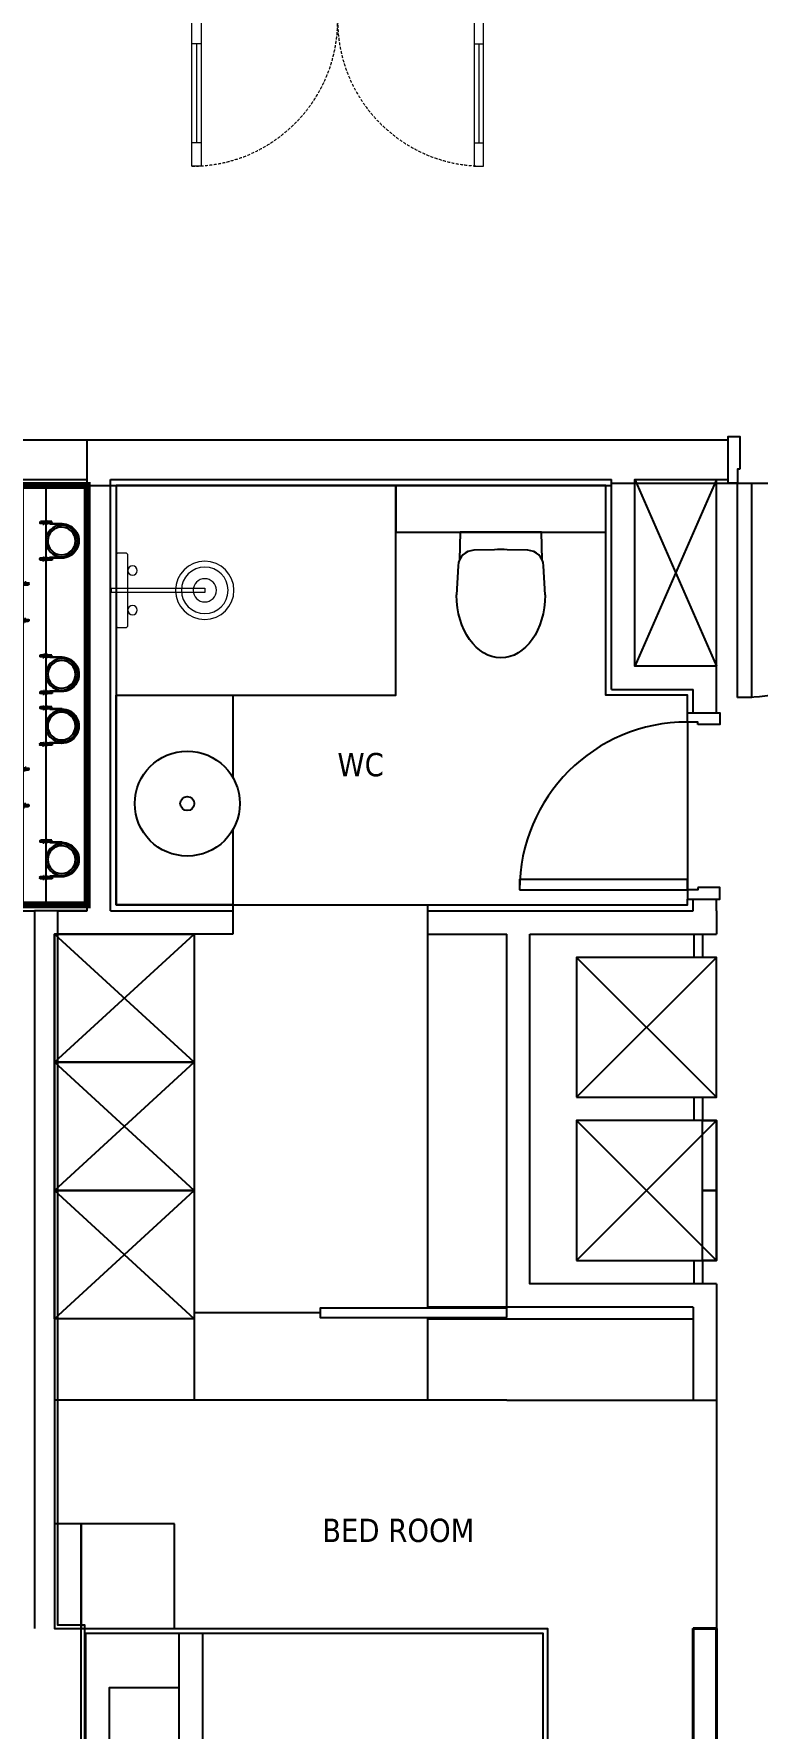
# Model space of a CAD drawing. Header units: millimetres. Extents: x -361702973 to 361248309, y -356458554 to 356543577.
# Drawn here: x -39726 to -36624, y 10144 to 17413 of the extents above; entities that cross this region are included whole.
import ezdxf

# ---------------------------------------------------------------- set-up
doc = ezdxf.new("R2010")
doc.units = ezdxf.units.MM
doc.header["$LTSCALE"] = 100
doc.header["$MEASUREMENT"] = 0
for name, pattern in [('220126_HDN_HBA typical plan$0$HIDDEN', [0.375, 0.25, -0.125]), ('ACAD_ISO03W100', [30, 12, -18]), ('Xref_ST_MBDV Cot vach 30.7.2022$0$HIDDEN2', [0.1875, 0.125, -0.0625])]:
    doc.linetypes.add(name, pattern=pattern)
for name, color, linetype in [('1-CAPLANH', 4, 'Continuous'), ('1-Chu thich', 4, 'Continuous'), ('1VinaPVC-Text', 9, 'Continuous'), ('A-_FURN----_E-_N', 251, 'Continuous'), ('A-ANNO-ROOM', 50, 'Continuous'), ('dien tich thong thuy', 3, 'Continuous'), ('IDEA - dim', 251, 'Continuous'), ('KT-Net manh', 139, 'Continuous'), ('KT-Tuong', 1, 'Continuous'), ('NDT Cap nuoc', 4, 'Continuous')]:
    doc.layers.add(name, color=color, linetype=linetype)
for name, color, linetype, lineweight in [('A-NoiThat', 39, 'Continuous', 13), ('KT-Net cat', 1, 'Continuous', 40), ('Xref_ST_MBDV Cot vach 30.7.2022$0$CUA', 37, 'Continuous', 13)]:
    doc.layers.add(name, color=color, linetype=linetype, lineweight=lineweight)
doc.styles.add('220126_HDN_HBA typical plan$0$211210_HDN_HBA_TYPICAL PLAN CORE OPT 1$0$HBA-Text', font='GOTHIC.TTF')
doc.styles.add('Tahoma', font='tahoma.ttf')

# ---------------------------------------------------------------- blocks, each defined once
blk = doc.blocks.new('*U114')
for p, q in [((-1260.000000000004, 525.000000000002), (-1300.000000000004, 525.000000000002)), ((-1280.000000000004, 100.0000000000002), (-1280.000000000004, 525.000000000002)), ((-90.00000000000001, 525.0000000000018), (-50.00000000000001, 525.0000000000018)), ((-70, 100), (-70.00000000000001, 525.0000000000018)), ((-1260.000000000004, 100.0000000000002), (-1300.000000000004, 100.0000000000002)), ((-90, 100), (-50, 100))]:
    blk.add_line(p, q)
for points in [[(-1300.000000000004, 1.776356839400256e-13), (-1260.000000000004, 1.776356839400256e-13), (-1260.000000000004, 625.000000000002), (-1300.000000000004, 625.000000000002)], [(-50, 0), (-90, 0), (-90.00000000000001, 625.0000000000018), (-49.99999999999979, 625.0000000000018)], [(-1350.000000000004, -100.0000000004901), (-1290.000000000004, -100.00000000049), (-1290.000000000004, -39.99999999999982), (-1300.000000000004, -39.99999999999982), (-1300.000000000004, 1.776356839400256e-13), (-1350.000000000004, 2.060573933704296e-13)], [(0, -100.0000000004902), (-60, -100.0000000004902), (-60, -40), (-50, -40), (-50, 0), (0, 0)]]:
    blk.add_lwpolyline(points, close=True)
at = {"linetype": 'Xref_ST_MBDV Cot vach 30.7.2022$0$HIDDEN2'}
for centre, radius, start, end in [((-1300.000000001013, -1.091216006443577e-09), 625.00000000124, 7.016709298534867e-15, 89.99996073224838), ((-49.99999999983451, -2.645705876602741e-10), 625.000000000419, 90.00003926775162, 180)]:
    blk.add_arc(centre, radius, start, end, dxfattribs=at)
blk = doc.blocks.new('ong thoat xi')
at = {"layer": '1-Chu thich', "color": 40, "linetype": 'ByBlock'}
for p, q in [((-75.38012683280976, 61.71243314491585), (-75.38012683356645, 65.30088436778169)), ((-65.74530692066764, 60.15858772792853), (-73.82631818420485, 60.15858772746287)), ((-65.78777581622126, 66.90270846546628), (-73.82628140639281, 66.90270846383646)), ((-65.83680565783288, 67.38554804772139), (-65.83680565730901, 59.50194067240228)), ((-65.47424172598403, 68.65452180604916), (-61.84860241872957, 68.65452180698048)), ((-65.47424172679892, 66.11657429032493), (-61.90376675099832, 66.11657429125624)), ((-65.47424172534375, 60.77091442968231), (-61.90376675169683, 60.77091443061362)), ((-60.67026964394608, 70.09262039628811), (-61.48603848775383, 70.09262039628811)), ((-60.67026964394608, 70.09262039628811), (-61.48603848775383, 70.09262039628811)), ((-61.48603848775383, 70.09262039628811), (-61.48603848711354, 56.79486832523253)), ((-60.67026964394608, 70.09262039628811), (-60.67026964260732, 56.79486832569818)), ((-54.93791736802086, 70.09262039489111), (-54.12214852363104, 70.09262039407622)), ((-54.93791736802086, 70.09262039489111), (-54.93791736679849, 56.79486832371913)), ((-54.93791736802086, 70.09262039489111), (-54.12214852363104, 70.09262039407622)), ((-54.12214852363104, 70.09262039407622), (-54.12214852229226, 56.79486832313705)), ((-50.13394528458593, 68.65452180535067), (-53.75958459306275, 68.65452180523425)), ((-50.13394528452773, 66.11657428939361), (-53.70442025974624, 66.11657428939361)), ((-50.13394528400386, 60.77091442898382), (-53.70442025887314, 60.77091442805249)), ((-49.77138135395943, 67.38554804725571), (-49.7713813536684, 59.50194067088886)), ((-32.65563905594172, 66.87869586132001), (-49.77138135436689, 66.87869586690795)), ((-29.11534677405143, 60.00879285379778), (-49.77138135419228, 60.00879285181873)), ((1.717475750250741, 60.0087928546127), (-41.21941808814881, 60.00879285309929)), ((-41.2194180888473, 57.94782194821164), (-41.21941808908014, 60.00879285333212)), ((-41.2194180888473, 57.94782194821164), (-41.21941808908014, 60.00879285333212)), ((-41.2194180888473, 57.94782194902655), (-41.21941808908014, 60.00879285333212)), ((-32.65563905570889, 60.00879284727853), (-32.65563905594172, 66.87869586132001)), ((-65.47424172563478, 58.23296691395808), (-61.84860241774003, 58.23296691500582)), ((-60.67026964260732, 56.79486832569818), (-61.48603848711354, 56.79486832523253)), ((-54.93791736679849, 56.79486832371913), (-54.12214852229226, 56.79486832313705)), ((-50.13394528423669, 58.232966913376), (-53.75958459178218, 58.23296691302676)), ((1.717475749552249, 57.94782195100561), (-41.2194180888473, 57.94782194821164)), ((-65.47424171830062, -58.43868395511527), (-61.84860241104615, -58.43868395488243)), ((-60.67026963614626, -57.00058536557481), (-61.4860384806525, -57.00058536487631)), ((-61.48603847948834, -70.29833743674679), (-61.4860384806525, -57.00058536487631)), ((-60.6702696349239, -70.29833743651398), (-60.67026963614626, -57.00058536557481)), ((-54.9379173591733, -70.29833743837662), (-54.93791736033746, -57.00058536720462)), ((-54.93791736033746, -57.00058536720462), (-54.12214851600584, -57.00058536685538)), ((-54.12214851466706, -70.29833743802736), (-54.12214851600584, -57.00058536685538)), ((-50.1339452767861, -58.43868395651225), (-53.75958458462264, -58.43868395674508)), ((1.717475756304338, -58.15353898785543), (-41.21941808151314, -58.15353899006732)), ((-41.21941808151314, -58.15353899006732), (-41.21941808069823, -60.2145098951878)), ((-41.21941808151314, -58.15353899088222), (-41.21941808069823, -60.2145098951878)), ((-75.38012683350826, -61.91815018712077), (-75.38012683286797, -65.50660140905529)), ((-65.74530691356631, -60.36430476850364), (-73.82631818496156, -60.36430476931854)), ((-65.78777580836322, -67.10842550569214), (-73.82628140581073, -67.10842550569214)), ((-65.8368056496256, -67.59126508864574), (-65.8368056496256, -59.70765771332662)), ((-65.47424171917375, -60.976631470141), (-61.90376674348954, -60.97663146990817)), ((-65.47424171771853, -66.32229133090004), (-61.90376674267463, -66.3222913305508)), ((-65.47424171795136, -68.86023884720636), (-61.84860241011484, -68.8602388468571)), ((-60.6702696349239, -70.29833743651398), (-61.48603847948834, -70.29833743674679)), ((-60.6702696349239, -70.29833743651398), (-61.48603847948834, -70.29833743674679)), ((-54.9379173591733, -70.29833743837662), (-54.12214851466706, -70.29833743802736)), ((-54.9379173591733, -70.29833743837662), (-54.12214851466706, -70.29833743802736)), ((-50.13394527568016, -68.86023884848692), (-53.7595845842734, -68.86023884871975)), ((-50.13394527626225, -60.97663147223648), (-53.70442025212105, -60.97663147223648)), ((-50.13394527632044, -66.32229133218061), (-53.70442025124794, -66.32229133334475)), ((-49.77138134575215, -67.59126509027557), (-49.77138134627604, -59.70765771460719)), ((-30.91456355975243, -60.21450989425648), (-49.77138134581037, -60.21450989565346)), ((-34.45485584205016, -67.08441291505005), (-49.77138134563574, -67.08441290992776)), ((1.717475756944622, -60.21450989204459), (-41.21941808069823, -60.2145098951878)), ((-34.45485584222479, -60.21450990100857), (-34.45485584205016, -67.08441291505005))]:
    blk.add_line(p, q, dxfattribs=at)
for centre, major_axis, ratio, start_param, end_param in [((-73.7847118762438, 65.30782007810194), (1.128139395118837, 1.128139395118833), 0.999999999981247, 0.8114564950257566, 2.36054173982049), ((-73.82628141500754, 61.71243314514867), (1.098734631828849, 1.098734631828845), 0.9999999999706548, 2.356194490402434, 3.926990816608578), ((-63.43481961626094, 67.38554804818703), (1.698460618368481, -1.698460618368488), 0.9999999999880228, 3.370391498457508, 4.483590135757281), ((-55.80344074894674, 63.44374436128418), (7.094660364457459, -7.094660364457486), 0.9999999999999998, 3.657340742990352, 4.196640890984128), ((-63.43481961567886, 59.50194067310075), (1.698460618368481, -1.698460618368488), 0.9999999999880228, 3.370391498457508, 4.483590135757281), ((-63.88802452944218, 67.38554804772139), (1.698460618352194, -1.698460618352201), 0.9999999999880228, 0.2287988448677159, 1.341997482167488), ((-63.88802452938398, 67.38554804900195), (1.698460618368481, -1.698460618368488), 0.9999999999880228, 0.2287988448677159, 1.341997482167488), ((-71.51940339541761, 63.44374436023645), (7.094660364541318, -7.094660364541345), 0.9999999999939811, 0.5157480894039148, 1.055048237384961), ((-71.51940339541761, 63.44374436023645), (7.094660364541318, -7.094660364541345), 0.9999999999939811, 0.5157480894039148, 1.055048237384961), ((-63.88802452897654, 59.50194067275152), (1.698460618368481, -1.698460618368488), 0.9999999999880228, 0.2287988448677159, 1.341997482167488), ((-63.88802452897654, 59.50194067275152), (1.698460618368481, -1.698460618368488), 0.9999999999880228, 0.2287988448677159, 1.341997482167488), ((-51.72016248240834, 67.38554804679006), (1.698460618302127, 1.698460618302121), 0.9999999999834358, 1.799595171691055, 2.912793808962478), ((-51.72016248182626, 67.38554804748854), (1.698460618368481, -1.698460618368488), 0.9999999999880228, 3.370391498457508, 4.483590135757281), ((-44.08878361462848, 63.4437443598872), (7.094660364416927, 7.094660364416901), 0.9999999999939808, 2.08654441620483, 2.625844564185877), ((-44.08878361462848, 63.4437443598872), (7.094660364416927, 7.094660364416901), 0.9999999999939808, 2.08654441620483, 2.625844564185877), ((-51.72016248124418, 59.50194067077246), (1.698460618302127, 1.698460618302121), 0.9999999999834358, 1.799595171691055, 2.912793808962478), ((-51.72016248124418, 59.50194067077246), (1.698460618302127, 1.698460618302121), 0.9999999999834358, 1.799595171691055, 2.912793808962478), ((-52.17336739588063, 67.38554804620799), (1.698460618368481, -1.698460618368488), 0.9999999999880228, 0.2287988448677159, 1.341997482167488), ((-59.80474626185605, 63.44374435942154), (7.094660364541345, 7.094660364541318), 0.9999999999939808, -1.055048237384963, -0.5157480894039148), ((-52.17336739529855, 59.50194067123812), (1.698460618317141, 1.698460618317135), 0.9999999999834357, -1.341997481892333, -0.2287988446337132), ((0.3434951510280371, -0.1028585180174559), (42.50535631470555, -42.50535631470572), 0.9999999999987998, 5.497787143388879, 8.639379796978673), ((-6.984919e-10, -0.1028585183667019), (34.07629290540685, -34.07629290540699), 0.9999999999996163, 0.7853981633976402, 7.068583470577226), ((0.3434951510280371, -0.1028585180174559), (41.04802981248233, -41.0480298124825), 0.9999999999998442, 5.497787143388998, 8.639379796978794), ((-63.43481960770441, -59.70765771297738), (1.698460618352194, -1.698460618352201), 0.9999999999880228, 3.370391498457508, 4.483590135757281), ((-63.88802452175879, -59.70765771332662), (1.698460618352193, -1.698460618352199), 0.9999999999880232, 0.2287988448677158, 1.341997482167488), ((-63.88802452175879, -59.70765771332662), (1.698460618352193, -1.698460618352199), 0.9999999999880232, 0.2287988448677158, 1.341997482167488), ((-51.72016247350256, -59.70765771460719), (1.698460618368481, -1.698460618368488), 0.9999999999880228, 3.370391498457508, 4.483590135757281), ((-51.72016247350256, -59.70765771460719), (1.698460618368481, -1.698460618368488), 0.9999999999880228, 3.370391498457508, 4.483590135757281), ((-52.17336738767335, -59.70765771437436), (1.698460618352194, -1.698460618352201), 0.9999999999880228, 0.2287988448677159, 1.341997482167488), ((-73.78471187618561, -65.51353711914271), (1.128139395128906, 1.1281393951289), 0.9999999999608769, 2.351847240170423, 3.900932485497246), ((-73.82628141593888, -61.91815018700434), (1.09873463182571, 1.098734631825706), 0.9999999999763682, 0.7853981630159299, 2.35619449040529), ((-55.80344074190361, -63.64946139999665), (7.094660364401588, 7.094660364401562), 0.9999999999939808, 2.086544416204056, 2.625844564186651), ((-63.43481960805366, -67.59126508876216), (1.698460618302127, 1.698460618302121), 0.9999999999834358, 1.799595171691055, 2.912793808962478), ((-71.51940338715212, -63.64946140092798), (7.094660364401557, -7.094660364401586), 0.9999999999939808, 0.5157480894031421, 1.055048237385733), ((-71.51940338715212, -63.64946140092798), (7.094660364401557, -7.094660364401586), 0.9999999999939808, 0.5157480894031421, 1.055048237385733), ((-63.8880245211767, -67.59126508911139), (1.698460618368481, -1.698460618368488), 0.9999999999880228, 0.2287988448677159, 1.341997482167488), ((-63.8880245211767, -67.59126508911139), (1.698460618368481, -1.698460618368488), 0.9999999999880228, 0.2287988448677159, 1.341997482167488), ((-44.08878360758536, -63.64946140220854), (7.094660364416927, 7.094660364416901), 0.9999999999939808, 2.08654441620483, 2.625844564185877), ((-44.08878360758536, -63.64946140220854), (7.094660364416927, 7.094660364416901), 0.9999999999939808, 2.08654441620483, 2.625844564185877), ((-51.72016247297871, -67.59126509097405), (1.698460618333429, 1.698460618333422), 0.9999999999834358, 1.799595171697458, 2.912793808956078), ((-51.72016247297871, -67.59126509097405), (1.698460618333429, 1.698460618333422), 0.9999999999834358, 1.799595171697458, 2.912793808956078), ((-59.80474625423084, -63.64946140313986), (7.094660364597215, -7.094660364597241), 1, 0.5157480894013327, 1.055048237393564), ((-52.17336738767335, -67.59126509027557), (1.69846061833718, -1.698460618337187), 0.9999999999880228, 0.2287988448613146, 1.341997482173889)]:
    blk.add_ellipse(centre, major_axis=major_axis, ratio=ratio, start_param=start_param, end_param=end_param, dxfattribs=at)
at = {"layer": '1-Chu thich', "color": 40, "lineweight": -3}
blk.add_ellipse((0, 0), major_axis=(38.86204005918639, -38.86204005918654), ratio=0.9999999999984992, start_param=0.7853981633981985, end_param=7.068583470577785, dxfattribs=at)
blk = doc.blocks.new('1800x450')
at = {"layer": '1-CAPLANH', "const_width": 30}
blk.add_lwpolyline([(0, -450.0000000000146), (1800.000000000029, -450.0000000000146), (1800.000000000029, 0), (0, 0)], close=True, dxfattribs=at)
at = {"layer": '1-CAPLANH'}
blk.add_lwpolyline([(2.91038304567337e-11, -275), (1800, -275.0000000000146), (1800, -174.9999999999854), (2.91038304567337e-11, -174.9999999999854)], close=True, dxfattribs=at)
at = {"layer": 'NDT Cap nuoc', "extrusion": (0.006362557600417589, -0.0130975367762719, -0.9998939805755287), "xscale": 1.231671554252203, "yscale": 1.231671554252203, "zscale": -1.231671554252201, "rotation": 90.26587940456272}
for p in [(-505.6444920994035, -107.2005332556036, 5.92663018384016), (-1300.185242348733, -107.2835156875853, 10.98399378232099)]:
    blk.add_blockref('ong thoat xi', p, dxfattribs=at)
at = {"layer": 'NDT Cap nuoc', "extrusion": (0.006362557600417586, -0.0130975367762719, -0.9998939805755287), "xscale": 1.231671554252202, "yscale": 1.231671554252202, "zscale": -1.231671554252201, "rotation": 270.3472450279417}
for p in [(-194.6873081078326, -340.7101154711203, 6.68693570214344), (-767.2964766296254, -340.4054698147427, 8.881611896959637), (-989.2280583572926, -340.7930979031457, 11.74429930062533), (-1561.837226879086, -340.4884522467098, 13.93897549544247)]:
    blk.add_blockref('ong thoat xi', p, dxfattribs=at)
blk = doc.blocks.new('*U149')
at = {"layer": 'A-_FURN----_E-_N', "linetype": 'Continuous'}
for points in [[(-899.9999999999709, 600), (-899.9999999999709, 1000), (-1349.999999999971, 1000), (-1349.999999999971, 600)], [(-900.0000000000291, -1000), (-900.0000000000291, 1000), (900.0000000000291, 1000), (900.0000000000291, -1000)], [(-880.0000000000291, -980), (-880.0000000000291, 980), (880.0000000000291, 980), (880.0000000000291, -980)], [(1350.000000000029, 600), (1350.000000000029, 1000), (900.0000000000291, 1000), (900.0000000000291, 600)]]:
    blk.add_lwpolyline(points, close=True, dxfattribs=at)
at = {"layer": 'A-_FURN----_E-_N', "linetype": '220126_HDN_HBA typical plan$0$HIDDEN', "ltscale": 500}
blk.add_lwpolyline([(-900.0000000000291, -1000), (-900.0000000000291, 1000), (900.0000000000291, 1000), (900.0000000000291, -1000)], close=True, dxfattribs=at)
at = {"layer": 'A-_FURN----_E-_N', "linetype": 'Continuous'}
for points in [[(-54.9999999999709, 580), (-54.9999999999709, 880), (-655.605454891891, 880), (-655.605454891891, 480), (-448.1151331290312, 480)], [(645.6054548844986, 580), (645.6054548844986, 880), (45.0000000000291, 880), (45.0000000000291, 580)], [(-880.0000000000291, 248.6659454330802), (-326.2632651105232, 580), (880.0000000000291, 580), (880.0000000000291, 480), (-326.2632651105232, 480), (-326.2632651105232, 580), (-326.2632651105232, 248.6659454330802), (-880.0000000000291, 248.6659454330802)]]:
    blk.add_lwpolyline(points, dxfattribs=at)
blk = doc.blocks.new('A$C2A980E36')
at = {"ltscale": 0.5}
blk.add_lwpolyline([(-10, 0), (10, 0), (10, 400), (-10, 400)], close=True, dxfattribs=at)
blk.add_lwpolyline([(160, 60), (160, 30, -0.4142135623730916), (150, 20), (-150, 20, -0.4142135623730987), (-160, 30), (-160, 60.00000000000728, -0.414213562373095), (-150, 70.00000000000728), (150, 70, -0.4142135623730915)], format="xyb", close=True, dxfattribs=at)
for centre, radius in [((0, 400), 125), ((0, 400), 100), ((0, 400), 50), ((-85, 90.00000000000728), 20), ((85, 90), 20)]:
    blk.add_circle(centre, radius, dxfattribs=at)
blk = doc.blocks.new('220126_HDN_HBA typical plan$0$210902_YS plan 330pm ver13$0$TOTO-WC-CW822J')
at = {"color": 0}
blk.add_lwpolyline([(-177.2072506700642, -119.1915361834399), (-175, 0), (175, 0), (177.2072506700642, -119.1915361836145)], dxfattribs=at)
blk.add_lwpolyline([(-190, -270), (-183.3947591906181, -144.5004246227618, -0.3908696114996718), (-115.4352058441145, -78.20653349565691), (-27.76706723973621, -75.77130742336158, -0.01388621073825284), (27.76706724101678, -75.77130742336158), (115.4352058439981, -78.20653349565691, -0.3908696114996718), (183.3947591905016, -144.5004246227618), (190, -270)], format="xyb", dxfattribs=at)
blk.add_ellipse((0, -270), major_axis=(0, -270), ratio=0.7037037037037037, start_param=4.71238898038469, end_param=7.853981633974483, dxfattribs=at)
blk = doc.blocks.new('d800')
blk.add_line((760, 70), (40, 70))
for points in [[(40, 790), (40, 70), (85, 70), (85, 790)], [(50, 25), (40, 25), (40, 70), (0, 70), (0, -70), (50, -70)], [(750, 25), (760, 25), (760, 70), (800, 70), (800, -70), (750, -70)]]:
    blk.add_lwpolyline(points, close=True)
blk.add_arc((40, 70), 720, 0, 90)
blk = doc.blocks.new('1pn')
at = {"layer": 'A-_FURN----_E-_N'}
for p, q in [((6849.999999998137, 6105), (7685, 6105)), ((8024.999999718741, 4380.000000000058), (7685, 4380.000000000058)), ((7685, 4330.000000000058), (8824.999997440726, 4330.000000000058))]:
    blk.add_line(p, q, dxfattribs=at)
blk.add_lwpolyline([(6200, 3449.999999999942), (6085, 3449.999999999942), (6085, 3000), (6200, 3000)], close=True, dxfattribs=at)
at = {"layer": 'IDEA - dim'}
for p, q in [((8475.000000646338, 7029.999996854924), (8474.999996954575, 7030.000003049732)), ((8800.000000365078, 6929.999998246261), (8924.999996924773, 6929.999998246203)), ((8925.000000646338, 6879.999997236126), (8924.999996954575, 6880.000002287212)), ((8800.000000365078, 6129.999998246261), (8925.000000044703, 6129.999998246261)), ((6000, 6080), (6000, 3000)), ((6000, 6080), (6000, 3000)), ((6000, 6080), (6000, 3000)), ((6000, 6080), (6000, 3000)), ((6225.000000001863, 6080), (6000, 6080)), ((6685, 5980), (6685, 3979.999994852988)), ((7685, 5980), (7685, 4380)), ((7684.999999998137, 4330.000000000058), (7685, 3979.999994853104)), ((8024.999999718741, 3979.999994853046), (7685.000000001863, 3979.999994852988))]:
    blk.add_line(p, q, dxfattribs=at)
for points in [[(9024.99999999255, 7975.000000000058), (9014.99999999255, 7975.000000000058), (9014.99999999255, 7915.000000000058), (8974.99999999255, 7915.000000000058), (8974.99999999255, 8115.000000000058), (9024.99999999255, 8115.000000000058)], [(7549.999998165295, 7905), (6350.000000001863, 7905), (6350.000000001863, 7005), (7549.999998165295, 7005)], [(8449.999998623505, 7905), (7549.999998165295, 7905), (7549.999998165295, 7705), (8449.999998623505, 7705)], [(9014.99999999255, 6994.999999999651), (9014.99999999255, 7914.999999999651), (9074.99999999255, 7914.999999999651), (9074.99999999255, 6994.999999999651)], [(6085, 5430), (6085, 5980), (6685, 5980.000000000058), (6685, 5430.000000000058), (6085, 5430)], [(8865.000000108033, 5979.999987038027), (8864.999997440726, 5879.999992185039), (8828.999997440726, 5879.999992185039), (8828.999997440726, 5979.999987038027)], [(8324.999997440726, 5279.999992185039), (8924.999997440726, 5279.999992185039), (8924.999997440726, 5879.999992185039), (8324.999997440726, 5879.999992185039)], [(6085, 4880), (6085, 5430), (6685, 5430.000000000058), (6685, 4880.000000000058), (6085, 4880)], [(8865.000002775341, 5279.999989706033), (8865.000000108033, 5179.999994853046), (8829.000000108033, 5179.999994853046), (8829.000000108033, 5279.999989706033)], [(8325.000000108033, 4579.999994853046), (8925.000000108033, 4579.999994853046), (8925.000000108033, 5179.999994853046), (8325.000000108033, 5179.999994853046)], [(8865.000000108033, 5179.999994853046), (8925.000000108033, 5179.999994853046), (8925.000000108033, 4879.999994853046), (8865.000000108033, 4879.999994853046)], [(6085, 4330), (6085, 4880), (6685, 4880.000000000058), (6685, 4330.000000000058), (6085, 4330)], [(8865.000000108033, 4879.999994853046), (8925.000000108033, 4879.999994853046), (8925.000000108033, 4579.999994853046), (8865.000000108033, 4579.999994853046)], [(8865.000000108033, 4579.999994853046), (8864.999997440726, 4480.000000000058), (8828.999997440726, 4480.000000000058), (8828.999997440726, 4579.999994853046)], [(8024.999999718741, 4334.793337935174), (8024.999999718741, 4374.793337935174), (7224.999999718741, 4374.793337935174), (7224.999999718741, 4334.793337935174)], [(8825, 1200), (8825, 3000), (8925.000000003725, 3000), (8925.000000003725, 1200)]]:
    blk.add_lwpolyline(points, close=True, dxfattribs=at)
for points in [[(8800.000000685453, 6929.999998246261), (8800.000000705943, 7004.999997236126), (8449.999995332211, 7004.999997236126), (8449.999996328726, 7905), (6350.000000001863, 7905), (6350.000000001863, 6105), (6849.999999998137, 6105)], [(6849.999999998137, 6427.750278390304), (6849.999999998137, 6105), (6350.000002007931, 6105), (6350.000002007931, 7004.9999995408), (6849.999999998137, 7004.9999995408), (6849.999999998137, 6652.249721609696)], [(7685, 6104.999999256397), (8800.000000024214, 6104.999999256397), (8800.000000044703, 6129.999998246261)], [(6685, 3979.999994852988), (6085, 3979.999994852988)], [(8024.999999718741, 3979.999994853046), (8924.999997440726, 3979.999994853046)]]:
    blk.add_lwpolyline(points, dxfattribs=at)
for radius in [225, 30]:
    blk.add_circle((6655.000000001863, 6540), radius, dxfattribs=at)
blk.add_arc((9014.99999999255, 7914.999999999651), 920, 270, 0, dxfattribs=at)
at = {"layer": 'KT-Net cat'}
blk.add_lwpolyline([(8825, 3000), (8925.000000003725, 3000), (8925.000000003725, 1200), (8825, 1200)], close=True, dxfattribs=at)
at = {"layer": 'KT-Net manh', "linetype": 'ACAD_ISO03W100', "ltscale": 4}
for p, q in [((8574.999996311963, 7930), (8924.99999683164, 7129.999997236184)), ((8924.999996311963, 7930), (8574.999996623024, 7129.999997236126)), ((6085, 5430), (6685, 5980.000000000058)), ((6685, 5430.000000000058), (6085, 5980)), ((8324.999997440726, 5879.999992185039), (8924.999997440726, 5279.999992185039)), ((8924.999997440726, 5879.999992185039), (8324.999997440726, 5279.999992185039)), ((6085, 4880), (6685, 5430.000000000058)), ((6685, 4880.000000000058), (6085, 5430)), ((8325.000000108033, 5179.999994853046), (8925.000000108033, 4579.999994853046)), ((8925.000000108033, 5179.999994853046), (8325.000000108033, 4579.999994853046)), ((6085, 4330), (6685, 4880.000000000058)), ((6685, 4330.000000000058), (6085, 4880)), ((7224.999999718741, 4354.793337935174), (6685, 4354.793337935174)), ((7685, 3979.999994853104), (6685, 3979.999994852988)), ((8925.000000003725, 3979.999994853046), (8925.000000003725, 3000))]:
    blk.add_line(p, q, dxfattribs=at)
at = {"layer": 'KT-Tuong'}
for p, q in [((8974.99999999255, 8100), (6225, 8100)), ((6225.000000001863, 6080), (6225.000000001863, 7930)), ((6325.000000001863, 7930), (8474.999996311963, 7930)), ((6325.000000001863, 6080), (6325.000000001863, 7930)), ((8474.999996954575, 7029.999997236126), (8474.999996311963, 7930)), ((8924.999996924773, 6929.999998246203), (8924.999996311963, 7930)), ((8474.999996954575, 7029.999997236126), (8825.000000726432, 7029.999997236126)), ((8825.000000687316, 6929.99999824632), (8825.000000726432, 7029.999997236126)), ((8825.000000003725, 6079.999996441649), (8825.000000044703, 6129.999998246261)), ((8925.000000003725, 6079.999989802425), (8925.00000004284, 6129.999998246261)), ((5774.999999998137, 6080), (6000, 6080)), ((6325.000000001863, 6080), (6849.999999998137, 6080)), ((6849.999999998137, 6105), (6849.999999998137, 5980)), ((7685, 6104.999999256397), (7685, 5979.999999256397)), ((7685, 6079.999999256397), (8825.000000003725, 6079.999996441649)), ((8925.000000003725, 6079.999997236126), (8925.000000003725, 6079.999997236126)), ((8925.000000003725, 6079.999997236126), (8925.000000003725, 5979.999997236126)), ((6849.999999998137, 5980), (6085, 5980)), ((6085, 5980), (6085, 3000)), ((8124.999999718741, 5979.999999261054), (8925.000000003725, 5979.999997236126))]:
    blk.add_line(p, q, dxfattribs=at)
blk.add_lwpolyline([(6225, 8100), (5775, 8100), (5775, 7930), (6225, 7930)], close=True, dxfattribs=at)
for points in [[(8924.99999683164, 7129.999997236184), (8574.999996623024, 7129.999997236126), (8574.999996311963, 7930), (8974.99999999255, 7930)], [(7685.000000001863, 5979.999999696098), (8024.999999718741, 5979.999999514199)], [(8824.999997440726, 4380.000000000058), (8024.999999718741, 4380.000000000058), (8024.999999718741, 5979.999999514199)], [(8924.999997440726, 4480.000000000058), (8124.999997440726, 4480.000000000058), (8124.999999718741, 5979.999999514199)], [(8924.999997440726, 4480.000000000058), (8924.999997440726, 4380.000000000058)], [(8824.999997440726, 4380.000000000058), (8824.999997440726, 3979.999994853046)], [(8924.999997440726, 4380.000000000058), (8924.999997440726, 3979.999994853046)]]:
    blk.add_lwpolyline(points, dxfattribs=at)
at = {"layer": '1-CAPLANH', "rotation": 90}
blk.add_blockref('1800x450', (5775, 6105), dxfattribs=at)
at = {"layer": 'A-NoiThat', "xscale": -1, "rotation": 270}
blk.add_blockref('A$C2A980E36', (6329.999999698251, 7455.000001485867), dxfattribs=at)
at = {"layer": 'IDEA - dim', "xscale": -1}
blk.add_blockref('220126_HDN_HBA typical plan$0$210902_YS plan 330pm ver13$0$TOTO-WC-CW822J', (7999.9999983944, 7705), dxfattribs=at)
at = {"layer": 'IDEA - dim', "rotation": 90}
for name, p in [('d800', (8870.000000365078, 6129.999998246261)), ('*U149', (7200, 2099.999999999942))]:
    blk.add_blockref(name, p, dxfattribs=at)
at = {"layer": '1VinaPVC-Text', "style": 'Tahoma'}
for s, p in [('WC', (7299.014736810699, 6657.248392659763)), ('BED ROOM', (7233.440893299878, 3371.746283935907))]:
    blk.add_text(s, height=100, dxfattribs=at).set_placement(p)
blk = doc.blocks.new('A$C418F5BC8')
at = {"layer": 'A-ANNO-ROOM', "insert": (648.1133449638728, 1090.790118377889), "char_height": 600, "attachment_point": 2, "rotation": 50.44882673977027, "style": '220126_HDN_HBA typical plan$0$211210_HDN_HBA_TYPICAL PLAN CORE OPT 1$0$HBA-Text'}
blk.add_mtext_dynamic_manual_height_columns('SL-S', width=722857412.8743668, gutter_width=9765.624999999996, heights=[0], dxfattribs=at)
blk = doc.blocks.new('A$C1AAC5519')
at = {"layer": 'A-ANNO-ROOM', "insert": (772.955269176513, 1216.574747113511), "char_height": 600, "attachment_point": 2, "rotation": 50.44882673977027, "style": '220126_HDN_HBA typical plan$0$211210_HDN_HBA_TYPICAL PLAN CORE OPT 1$0$HBA-Text'}
blk.add_mtext_dynamic_manual_height_columns('1-BR', width=722857412.8743668, gutter_width=9765.624999999996, heights=[0], dxfattribs=at)
blk = doc.blocks.new('A$C2A6C5140')
at = {"layer": 'A-ANNO-ROOM', "insert": (731.4497625969816, 1190.0169191678, 0.0003277973379295924), "char_height": 600, "attachment_point": 2, "rotation": 50.44882673977027, "style": '220126_HDN_HBA typical plan$0$211210_HDN_HBA_TYPICAL PLAN CORE OPT 1$0$HBA-Text'}
blk.add_mtext_dynamic_manual_height_columns('2-BR', width=722857412.8743668, gutter_width=9765.624999999996, heights=[0], dxfattribs=at)
blk = doc.blocks.new('A$C5388591E')
at = {"layer": 'A-ANNO-ROOM', "insert": (894.3001998505497, 842.1987865094561, 0.0004622000541105721), "char_height": 600, "attachment_point": 2, "rotation": 1.4064704596368105, "style": '220126_HDN_HBA typical plan$0$211210_HDN_HBA_TYPICAL PLAN CORE OPT 1$0$HBA-Text'}
blk.add_mtext_dynamic_manual_height_columns('3-BR', width=722857412.8743668, gutter_width=9765.624999999996, heights=[0], dxfattribs=at)
blk = doc.blocks.new('A$C21AF0CCA')
at = {"layer": 'A-ANNO-ROOM', "insert": (1197.56892258345, 814.6835720778872), "char_height": 600, "attachment_point": 2, "rotation": 0.10542954816276216, "style": '220126_HDN_HBA typical plan$0$211210_HDN_HBA_TYPICAL PLAN CORE OPT 1$0$HBA-Text'}
blk.add_mtext_dynamic_manual_height_columns('1-BR+', width=722857412.8743668, gutter_width=9765.624999999996, heights=[0], dxfattribs=at)

msp = doc.modelspace()

# ---------------------------------------------------------------- linework, layer by layer
at = {"layer": 'dien tich thong thuy', "elevation": 1.553327170760574e-10}
msp.add_lwpolyline([(-39498.04879813179, 13650.41426809643), (-39498.04879813179, 15475.41426811428), (-37248.04880180384, 15475.41426801313), (-37248.04880180774, 15485.41426801432), (-36733.0487981411, 15485.41426809643), (-35763.04879812789, 15485.41426809643), (-34023.04879813365, 15485.41426809643), (-34023.04879813365, 10585.59450905243), (-34188.04879813365, 10585.59450905243), (-34188.04879813353, 7785.414268096607), (-36783.0487981351, 7785.414268096429), (-36913.04879813551, 7785.414268096487), (-39508.98192192518, 7785.414268096603), (-39508.0464744764, 10585.41426809643), (-39623.04879813365, 10585.41426809643), (-39623.04879813365, 13650.41426809643)], close=True, dxfattribs=at)

# ---------------------------------------------------------------- block references
at = {"layer": 'A-_FURN----_E-_N'}
msp.add_blockref('1pn', (-45723.04879813365, 7570.414268096429), dxfattribs=at)
at = {"layer": 'A-ANNO-ROOM'}
for p in [(-193366.6029767873, 192837.9996409905, 5.460855537377236e-05), (-194725.1126339572, 187914.7636662904, 5.460855537377236e-05), (-204628.500881133, 156603.4286092457, 5.461079910308954e-05), (-263479.6090599558, 50485.12915140932, 5.460850030168077e-05), (-269121.1781233152, 49296.5544193383, 5.460850030168077e-05), (-249390.2929153891, 45734.43883928895, 5.460850030168077e-05), (-231828.0778406897, 44407.82273046864, 5.460832008522107e-05), (-260545.3674363113, 42210.52099001262, 5.460850030168077e-05), (-266005.9544405445, 40714.37009385967, 5.460850030168077e-05), (-231175.8712175231, 40645.45605562796, 5.460850030168077e-05), (-228303.7210763374, 35687.765146195, 5.460832008522128e-05)]:
    msp.add_blockref('A$C21AF0CCA', p, dxfattribs=at)
at = {"layer": 'dien tich thong thuy'}
for name, p, rotation in [('A$C2A6C5140', (-235738.0721845079, 62244.32288491951, 3.214423980650787e-05), 310.9576437198666), ('A$C2A6C5140', (-226971.972951604, 58672.53392838872, 1.895367564819208e-05), 310.9576437198666), ('A$C2A6C5140', (-182858.1837168724, 33888.05154022964, 0.000178988243818107), 310.9576437198666), ('A$C2A6C5140', (-180585.3237963979, 23151.33387848926, 0.000178988243818107), 310.9576437198666), ('A$C2A6C5140', (-203396.9752949114, 23120.58807031136, 0.0001030398263186841), 310.9576437198666), ('A$C2A6C5140', (-196571.0380073554, 22922.69606213347, 0.000178988243818107), 310.9576437198666), ('A$C418F5BC8', (-247792.2532073302, 59981.48598654423, -1.001597833679712e-05), 309.6632197063607), ('A$C418F5BC8', (-251962.2979944813, 57974.75306764379, -1.001597833679712e-05), 309.6632197063607), ('A$C418F5BC8', (-255726.2573242666, 56926.2422651329, -1.001597833679712e-05), 309.6632197063607), ('A$C418F5BC8', (-259675.3290057395, 55322.63898630807, -1.001597833679712e-05), 309.6632197063607), ('A$C1AAC5519', (-244712.9849651629, 48430.23954045825, 0.0003723829774320968), 309.6566028083925), ('A$C1AAC5519', (-223357.5065853495, 48059.78935259463, 0.0005547181599990354), 309.6566028083925), ('A$C1AAC5519', (-221487.8086388012, 45005.57789840109, 0.0003723828570649432), 309.6566028083925), ('A$C418F5BC8', (-197487.0809651244, 33411.4671110799, -1.001597833679712e-05), 309.6632197063607), ('A$C418F5BC8', (-193448.7475272998, 33349.36583146098, -1.001597833679712e-05), 309.6632197063607), ('A$C418F5BC8', (-201711.797739714, 33256.21495891846, -1.001597833679712e-05), 309.6632197063607), ('A$C418F5BC8', (-206278.2197520126, 33163.06303948996, -1.001597833679712e-05), 309.6632197063607), ('A$C1AAC5519', (-271599.8972878471, 39640.33326624559, 0.0003723828655667127), 309.6566028083925), ('A$C418F5BC8', (-226889.0124284044, 31090.29572592763, -1.001597833679712e-05), 309.6632197063607), ('A$C1AAC5519', (-217339.68294671, 23702.2762728755, -0.3423708923741385), 309.6566028083925), ('A$C1AAC5519', (-211634.5547104646, 23442.24319922904, 0.0003723828655667127), 309.6566028083925), ('A$C1AAC5519', (-187964.0545017801, 23164.08220845302, 0.0003723828655667127), 309.6566028083925)]:
    msp.add_blockref(name, p, dxfattribs=dict(at, rotation=rotation))
for name, p in [('A$C418F5BC8', (-197463.7292652081, 182913.4540568058, 9.919419487628366e-05)), ('A$C418F5BC8', (-200258.9907205751, 179138.6891211519, 4.458552763712727e-05)), ('A$C2A6C5140', (-188160.0390614129, 177105.642765429, 9.919419487628366e-05)), ('A$C418F5BC8', (-200994.9430359419, 174771.894767079, 4.458552763712727e-05)), ('A$C2A6C5140', (-234759.4766391878, 172444.9136382493, 4.458552763712727e-05)), ('A$C418F5BC8', (-200719.9128290097, 170423.8323274105, 4.458552763712727e-05)), ('A$C2A6C5140', (-190797.8283776039, 169517.5067573905, 9.919419487628366e-05)), ('A$C1AAC5519', (-230167.9898228928, 167012.0323451896, 0.0003723828655667197)), ('A$C418F5BC8', (-202290.0123814641, 165833.5958576689, 9.919419487628366e-05)), ('A$C1AAC5519', (-241412.7857485664, 165333.8017953324, 0.0003723828655667197)), ('A$C418F5BC8', (-226321.6487100684, 164849.0004456656, 4.458552763712727e-05)), ('A$C418F5BC8', (-223174.4637594427, 162010.1787619262, 0.05488942016446244)), ('A$C418F5BC8', (-203583.8919471729, 161846.927602817, 4.458552763712727e-05)), ('A$C418F5BC8', (-244807.1773967599, 161329.3218979316, 0.05488941081008353)), ('A$C2A6C5140', (-193344.5366901597, 160504.8948145737, 9.919419487628366e-05)), ('A$C418F5BC8', (-219934.1653648383, 159334.2093209107, 0.05488940151768119)), ('A$C1AAC5519', (-248428.8589248053, 157037.2006521042, 0.0003723828655667197)), ('A$C1AAC5519', (-252286.3459864925, 152336.1708680308, 0.02738517669695963)), ('A$C2A6C5140', (-195752.5445711951, 151816.0180695198, 4.458552763712727e-05)), ('A$C418F5BC8', (-228142.1604593961, 149140.0456224125, 0.05488939420954132)), ('A$C1AAC5519', (-255923.8224010994, 147682.0149176453, 0.0004269909932618908)), ('A$C418F5BC8', (-224737.6489350568, 146340.2200414557, 0.05488939420954583)), ('A$C2A6C5140', (-198038.3940573054, 144980.9671920894, 4.458552763712727e-05)), ('A$C418F5BC8', (-221724.5828443308, 144236.942033412, 4.458552763895914e-05)), ('A$C1AAC5519', (-260576.8913636276, 142107.7025675907, 0.027822102169103)), ('A$C418F5BC8', (-245667.6157152384, 140788.472051876, 9.916924510345083e-05)), ('A$C418F5BC8', (-263605.4986913943, 138503.2694156115, 0.05488941081008353)), ('A$C2A6C5140', (-199977.0465312221, 137220.1243192966, 9.919419487628366e-05)), ('A$C418F5BC8', (-247616.0924330471, 136995.8708936881, 4.458552763712727e-05)), ('A$C418F5BC8', (-266636.7078710849, 135433.6128811316, 4.458552763712727e-05)), ('A$C1AAC5519', (-268569.1861684484, 131058.0044733415, 0.0003723828655667197)), ('A$C418F5BC8', (-252583.1748971227, 130659.4905633791, 9.92039971646407e-05)), ('A$C418F5BC8', (-256446.2619547517, 127486.843743643, 4.458552763712727e-05)), ('A$C418F5BC8', (-258902.9768848096, 124459.8911733059, 0.05488941081005369)), ('A$C2A6C5140', (-265461.1614808204, 122023.7036381988, 0.02705737929207316)), ('A$C5388591E', (-193808.7999730141, 199941.1790572023, 4.458570785358675e-05)), ('A$C5388591E', (-210573.5526519337, 135718.1497136029, 9.91946273371655e-05)), ('A$C5388591E', (-276921.94039411, 49051.50231821807, -1.001579812033762e-05)), ('A$C5388591E', (-224277.5649896398, 23412.81915787171, 4.458552763712727e-05))]:
    msp.add_blockref(name, p, dxfattribs=at)
at = {"layer": 'Xref_ST_MBDV Cot vach 30.7.2022$0$CUA', "rotation": 180}
msp.add_blockref('*U114', (-39098.04880856932, 17470.41426571607), dxfattribs=at)

doc.saveas('drawing.dxf')
